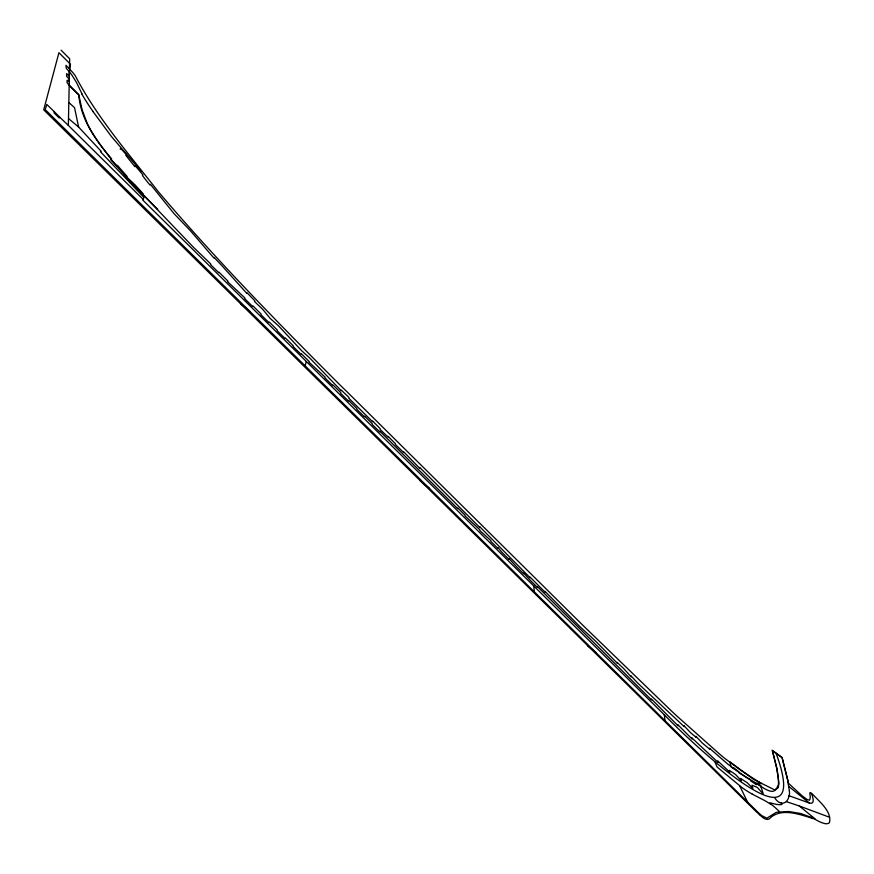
<?xml version="1.0" encoding="UTF-8"?>
<svg xmlns="http://www.w3.org/2000/svg" width="874" height="874" viewBox="0 0 874 874"><rect width="100%" height="100%" fill="white"/><g stroke="black" fill="none" stroke-linecap="round" stroke-linejoin="round"><path stroke-width="1.31" d="M774.692 790.205L778.308 787.671L778.909 782.984L776.91 769.295L772.616 751.017L776.101 753.388A82.68 17.709 51.5 0 1 776.91 755.562C814.284 861.098 684.626 735.984 665.212 715.708L142.659 199.928L143.172 199.392L68.347 125.397L69.188 85.226L67.09 82.779L67.123 80.19L69.09 81.795L69.199 79.206L66.599 76.235L66.632 73.645L69.177 76.246L69.243 71.679L66.271 68.347L65.976 65.31L72.564 72.269A30.328 7.342 44.5 0 1 75.219 75.667C97.309 118.034 129.133 154.272 158.26 191.625C215.474 259.097 277.462 322.32 339.92 384.899A262.156 60.044 47.5 0 0 346.093 390.875L584.247 626.636L672.368 711.862A213.027 46.541 50.6 0 0 677.612 716.702L719.346 753.847A120.667 26.832 51.3 0 0 725.081 758.632L741.381 770.671L761.407 783.617L757.736 781.684L760.609 786.054M69.439 68.729L69.68 58.776L61.104 50.2M786.469 801.676L799.251 805.959L815.005 818.807L800.912 813.563L788.545 811.476L776.287 812.317L766.88 818.184L761.735 815.606A35.069 8.063 52.3 0 1 759.135 813.465L45.23 109.621L46.792 104.432L54.275 111.686L54.079 112.866L59.312 117.979L60.022 117.477L68.347 125.397M305.124 365.824L306.271 361.607M143.172 199.392L143.915 197.458L100.488 151.715L101.144 151.257L78.605 127.047L68.62 118.645M789.014 795.897C787.594 803.851 780.242 806.516 774.746 797.864M120.153 149.181L120.754 148.493L126.424 154.654L125.834 155.353L134.836 166.639L135.383 165.94L142.921 174.866L142.429 175.532A111.435 27.247 45.9 0 0 149.902 184.971L150.394 184.305L174.101 213.715L190.237 230.561L213.824 257.939L214.064 257.426L221.93 265.718L246.752 293.293L246.981 292.714L254.815 300.831L254.553 301.53L262.757 309.396L270.23 318.475L278.642 325.98L301.77 350.813L310.019 358.285L341.199 390.689L341.297 390.154L348.977 397.462L348.846 398.271L372.532 421.672L372.608 421.017L380.124 428.599L380.037 429.353L387.903 436.956L387.969 436.246L395.441 443.708L395.376 444.473L403.755 452.645L403.81 451.934L419.684 468.256L419.717 467.492L479.739 527.448L479.717 526.672L530.125 577.78L530.048 577.059L545.125 592.19L545.037 591.392L579.702 626.439L595.806 641.352L617.263 663.213L617.11 662.372L623.741 668.632L631.126 676.804L630.941 675.81L637.736 683.118L684.134 726.633L683.883 725.606L690.493 732.631L696.174 737.405L695.901 736.323L702.434 743.162L709.841 749.28L709.59 748.308L727.616 763.985L733.952 768.639L733.734 767.831L738.825 771.753L739.12 772.813L750.373 779.794L750.7 780.908L756.48 784.699L756.054 783.257L760.959 786.392L761.276 787.463M789.08 795.744L809.433 803.075C815.409 804.834 812.82 796.826 811.618 793.931M799.251 805.959L829.524 817.256M752.164 794.084L763.876 800.136A117.728 26.996 53.2 0 1 770.649 804.277M776.101 753.388L782.099 757.605L782.929 761.178M809.433 803.075L788.687 786.371M240.558 303.759L249.888 311.428M420.197 480.744L429.549 488.446M587.459 645.602L595.773 652.507M69.079 102.717L74.563 107.699L78.605 127.047M69.188 85.226L78.758 94.763C80.747 119.607 95.921 140.67 111.697 158.937L111.064 159.669L126.435 177.258L193.471 247.309L210.776 263.959L210.579 264.647L218.719 272.688L219.046 272.207L227.863 281.035L227.633 281.723L244.851 297.936L244.676 298.646L252.684 306.556L253.023 306.031L261.14 314.05L260.911 314.706L268.897 322.582L269.268 322.091L277.342 330.055L277.167 330.754L285.066 338.544L285.405 338.019L293.238 345.743L293.052 346.432L300.896 354.178L301.279 353.686L309.243 361.541L309.079 362.24L325.128 377.207L324.986 377.918L332.808 385.642L332.972 384.953L340.838 392.699L340.718 393.431L348.518 401.111L348.65 400.401L356.92 408.551L356.811 409.294L364.513 416.865L364.633 416.155L372.28 423.704L372.193 424.447L379.819 431.953L379.939 431.243L457.736 508.712L457.823 508.023L465.055 515.157L465.066 515.999L479.815 529.72L479.859 530.584L490.838 540.591L490.882 541.465L497.765 548.26L497.896 547.561L502.037 552.466L509.149 559.491L509.116 558.628L516.567 566.8L523.712 573.857L523.668 572.994L530.376 580.445L537.39 587.372L537.346 586.498L651.458 699.91L651.338 698.992L678.104 725.835L677.874 724.721L692.066 739.033L691.771 737.809L717.991 762.346L717.674 760.861L729.888 772.266L729.375 770.355L735.613 774.582L741.381 780.788L740.715 778.395L742.627 779.75A77.021 17.382 51.7 0 0 747.117 782.634L752.896 788.414L751.957 785.191L757.288 787.398L763.253 794.018L760.762 785.835L746.265 777.325L731.243 767.022L729.714 761.68L753.421 779.313L774.714 789.921L776.538 788.588L778.537 784.328L778.352 778.024L776.844 768.017L772.146 750.187L782.132 757.594L788.446 782.995L783.006 761.472M54.275 111.686L60.022 117.477M157.702 209.312L142.943 194.629L143.347 194.05L135.219 185.059L126.643 176.974L127.08 176.417L117.411 165.405L117.018 165.874L110.911 159.866L111.151 159.221L103.35 148.853A86.46 21.632 45.4 0 1 87.313 123.671L82.123 109.895L78.78 94.862L69.319 85.444L69.363 72.892L70.477 64.261L58.929 52.702L43.7 109.829L756.567 811.99C760.413 814.918 766.465 823.45 771.021 817.212C782.547 807.969 799.907 814.404 813.017 818.577C806.418 813.738 819.014 822.358 823.221 823.09C825.242 823.876 827.744 824.258 829.459 822.642C832.07 812.077 820.38 802.529 813.88 795.569C806.429 788.009 812.132 796.607 809.444 800.18L807.106 799.535L802.157 795.864L788.009 782.875L789.419 791.09M141.107 171.195L111.282 136.344L92.972 111.501M781.17 802.594C784.579 805.664 778.33 804.528 776.451 804.386C765.22 801.829 769.262 801.469 779.63 811.76M759.135 813.465L760.435 815.289M82.047 94.021L76.595 82.626L72.094 75.404A29.771 7.221 44.4 0 0 69.243 71.679M747.62 802.179L739.557 785.562L717.106 767.022L714.823 761.593M664.327 714.823L665.038 720.875M533.73 585.831L534.309 591.873M789.375 791.036A70.707 15.371 51.8 0 1 789.091 795.985M752.077 793.942A90.896 20.626 51.7 0 1 739.677 785.792M774.801 790.336A61.759 13.634 51.8 0 1 760.653 786.13M93.103 111.555A99.483 23.827 45.4 0 1 81.752 93.824"/></g></svg>
